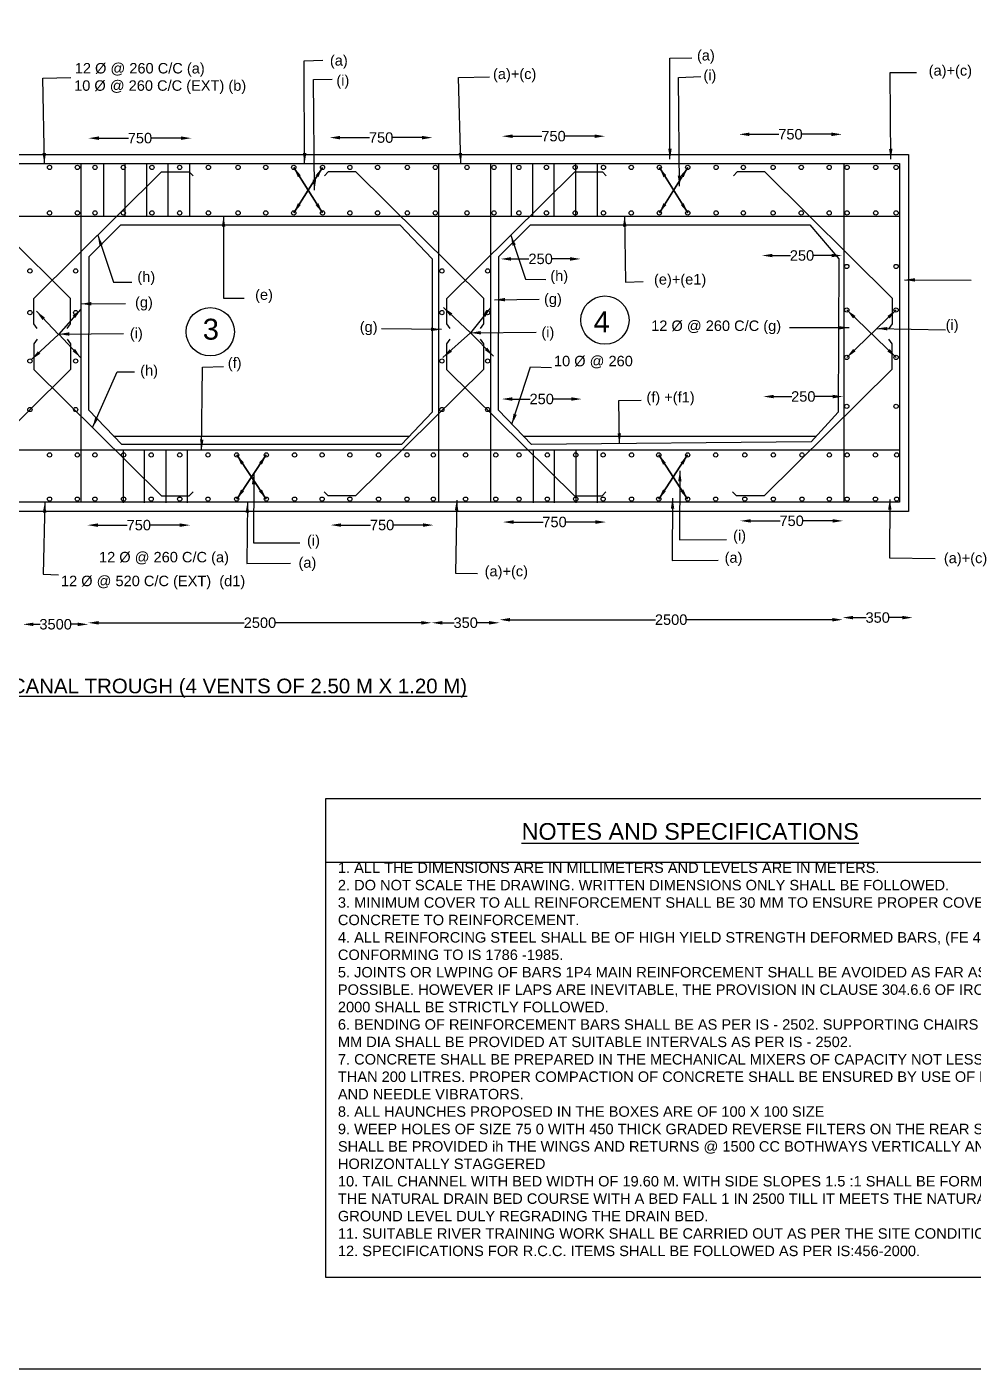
# Model space of a CAD drawing. Header units: millimetres. Extents: x -106495113 to -53241595, y 22140674 to 44292402.
# Drawn here: x -53246299 to -53244034, y 22141186 to 22144398 of the extents above; entities that cross this region are included whole.
import ezdxf

# ---------------------------------------------------------------- set-up
doc = ezdxf.new("R2010")
doc.units = ezdxf.units.MM
doc.header["$MEASUREMENT"] = 0
for name, color, linetype in [('DIMENSION', 7, 'Continuous'), ('DRAWING', 2, 'Continuous'), ('TEXT', 7, 'Continuous')]:
    doc.layers.add(name, color=color, linetype=linetype)
doc.styles.get("Standard").update_dxf_attribs({"font": 'arial.ttf', "height": 25})
doc.dimstyles.get("Standard").update_dxf_attribs({"dimtxt": 25, "dimasz": 25, "dimexe": 0.18, "dimexo": 0.0625, "dimgap": 0.09, "dimtad": 0, "dimdec": 0, "dimzin": 0, "dimdsep": 46, "dimtxsty": 'Standard', "dimcen": 0.09, "dimse1": 1, "dimse2": 1, "dimadec": 0, "dimazin": 0, "dimtfac": 1, "dimtdec": 0, "dimtofl": 0, "dimtmove": 0, "dimatfit": 3, "dimfxl": 1, "dimtolj": 1, "dimtzin": 0, "dimarcsym": 0})

# ---------------------------------------------------------------- blocks, each defined once
blk = doc.blocks.new('*D98')
at = {"layer": 'Defpoints', "color": 0}
for p in [(-53244539.2, 22143853.5), (-53244347.9, 22143852), (-53244347.9, 22143850.4)]:
    blk.add_point(p, dxfattribs=at)
at = {"layer": 'DIMENSION', "color": 0, "lineweight": -2}
for p, q in [((-53244514.2, 22143850.4), (-53244471.4, 22143850.4)), ((-53244372.9, 22143850.4), (-53244415.7, 22143850.4))]:
    blk.add_line(p, q, dxfattribs=at)
at = {"layer": 'DIMENSION', "color": 0}
for points in [[(-53244514.2, 22143854.6), (-53244514.2, 22143846.3), (-53244539.2, 22143850.4)], [(-53244372.9, 22143854.6), (-53244372.9, 22143846.3), (-53244347.9, 22143850.4)]]:
    blk.add_solid(points, dxfattribs=at)
at = {"layer": 'DIMENSION', "color": 0, "insert": (-53244443.6, 22143850.4), "char_height": 25, "attachment_point": 5}
blk.add_mtext('\\A1;250', dxfattribs=at)
blk = doc.blocks.new('*D99')
at = {"layer": 'Defpoints', "color": 0}
for p in [(-53244536.1, 22143516.1), (-53244344.8, 22143514.6), (-53244344.8, 22143513.1)]:
    blk.add_point(p, dxfattribs=at)
at = {"layer": 'DIMENSION', "color": 0, "lineweight": -2}
for p, q in [((-53244511.1, 22143513.1), (-53244468.3, 22143513.1)), ((-53244369.8, 22143513.1), (-53244412.6, 22143513.1))]:
    blk.add_line(p, q, dxfattribs=at)
at = {"layer": 'DIMENSION', "color": 0}
for points in [[(-53244511.1, 22143517.2), (-53244511.1, 22143508.9), (-53244536.1, 22143513.1)], [(-53244369.8, 22143517.2), (-53244369.8, 22143508.9), (-53244344.8, 22143513.1)]]:
    blk.add_solid(points, dxfattribs=at)
at = {"layer": 'DIMENSION', "color": 0, "insert": (-53244440.5, 22143513.1), "char_height": 25, "attachment_point": 5}
blk.add_mtext('\\A1;250', dxfattribs=at)
blk = doc.blocks.new('*D100')
at = {"layer": 'Defpoints', "color": 0}
for p in [(-53245162.3, 22143510.2), (-53244970.9, 22143508.7), (-53244970.9, 22143507.1)]:
    blk.add_point(p, dxfattribs=at)
at = {"layer": 'DIMENSION', "color": 0, "lineweight": -2}
for p, q in [((-53245137.3, 22143507.1), (-53245094.5, 22143507.1)), ((-53244995.9, 22143507.1), (-53245038.7, 22143507.1))]:
    blk.add_line(p, q, dxfattribs=at)
at = {"layer": 'DIMENSION', "color": 0}
for points in [[(-53245137.3, 22143511.3), (-53245137.3, 22143503), (-53245162.3, 22143507.1)], [(-53244995.9, 22143511.3), (-53244995.9, 22143503), (-53244970.9, 22143507.1)]]:
    blk.add_solid(points, dxfattribs=at)
at = {"layer": 'DIMENSION', "color": 0, "insert": (-53245066.6, 22143507.1), "char_height": 25, "attachment_point": 5}
blk.add_mtext('\\A1;250', dxfattribs=at)
blk = doc.blocks.new('*D101')
at = {"layer": 'Defpoints', "color": 0}
for p in [(-53245164.9, 22143845.4), (-53244973.5, 22143843.8), (-53244973.5, 22143842.3)]:
    blk.add_point(p, dxfattribs=at)
at = {"layer": 'DIMENSION', "color": 0, "lineweight": -2}
for p, q in [((-53245139.9, 22143842.3), (-53245097.1, 22143842.3)), ((-53244998.5, 22143842.3), (-53245041.3, 22143842.3))]:
    blk.add_line(p, q, dxfattribs=at)
at = {"layer": 'DIMENSION', "color": 0}
for points in [[(-53245139.9, 22143846.5), (-53245139.9, 22143838.1), (-53245164.9, 22143842.3)], [(-53244998.5, 22143846.5), (-53244998.5, 22143838.1), (-53244973.5, 22143842.3)]]:
    blk.add_solid(points, dxfattribs=at)
at = {"layer": 'DIMENSION', "color": 0, "insert": (-53245069.2, 22143842.3), "char_height": 25, "attachment_point": 5}
blk.add_mtext('\\A1;250', dxfattribs=at)
blk = doc.blocks.new('*D110')
at = {"layer": 'Defpoints', "color": 0}
for p in [(-53246151.3, 22144138.7), (-53245905.2, 22144131.2), (-53245905.2, 22144131.2)]:
    blk.add_point(p, dxfattribs=at)
at = {"layer": 'DIMENSION', "color": 0, "lineweight": -2}
for p, q in [((-53246126.3, 22144131.2), (-53246055.8, 22144131.2)), ((-53245930.2, 22144131.2), (-53246000.7, 22144131.2))]:
    blk.add_line(p, q, dxfattribs=at)
at = {"layer": 'DIMENSION', "color": 0}
for points in [[(-53246126.3, 22144135.4), (-53246126.3, 22144127), (-53246151.3, 22144131.2)], [(-53245930.2, 22144135.4), (-53245930.2, 22144127), (-53245905.2, 22144131.2)]]:
    blk.add_solid(points, dxfattribs=at)
at = {"layer": 'DIMENSION', "color": 0, "insert": (-53246028.2, 22144131.2), "char_height": 25, "attachment_point": 5}
blk.add_mtext('\\A1;750', dxfattribs=at)
blk = doc.blocks.new('*D111')
at = {"layer": 'Defpoints', "color": 0}
for p in [(-53245574.1, 22144140), (-53245328, 22144132.5), (-53245328, 22144132.5)]:
    blk.add_point(p, dxfattribs=at)
at = {"layer": 'DIMENSION', "color": 0, "lineweight": -2}
for p, q in [((-53245549.1, 22144132.5), (-53245478.6, 22144132.5)), ((-53245353, 22144132.5), (-53245423.4, 22144132.5))]:
    blk.add_line(p, q, dxfattribs=at)
at = {"layer": 'DIMENSION', "color": 0}
for points in [[(-53245549.1, 22144136.7), (-53245549.1, 22144128.3), (-53245574.1, 22144132.5)], [(-53245353, 22144136.7), (-53245353, 22144128.3), (-53245328, 22144132.5)]]:
    blk.add_solid(points, dxfattribs=at)
at = {"layer": 'DIMENSION', "color": 0, "insert": (-53245451, 22144132.5), "char_height": 25, "attachment_point": 5}
blk.add_mtext('\\A1;750', dxfattribs=at)
blk = doc.blocks.new('*D112')
at = {"layer": 'Defpoints', "color": 0}
for p in [(-53245161.4, 22144143.4), (-53244915.2, 22144135.9), (-53244915.2, 22144135.9)]:
    blk.add_point(p, dxfattribs=at)
at = {"layer": 'DIMENSION', "color": 0, "lineweight": -2}
for p, q in [((-53245136.4, 22144135.9), (-53245065.9, 22144135.9)), ((-53244940.2, 22144135.9), (-53245010.7, 22144135.9))]:
    blk.add_line(p, q, dxfattribs=at)
at = {"layer": 'DIMENSION', "color": 0}
for points in [[(-53245136.4, 22144140), (-53245136.4, 22144131.7), (-53245161.4, 22144135.9)], [(-53244940.2, 22144140), (-53244940.2, 22144131.7), (-53244915.2, 22144135.9)]]:
    blk.add_solid(points, dxfattribs=at)
at = {"layer": 'DIMENSION', "color": 0, "insert": (-53245038.3, 22144135.9), "char_height": 25, "attachment_point": 5}
blk.add_mtext('\\A1;750', dxfattribs=at)
blk = doc.blocks.new('*D113')
at = {"layer": 'Defpoints', "color": 0}
for p in [(-53244594.3, 22144147.9), (-53244348.2, 22144140.4), (-53244348.2, 22144140.4)]:
    blk.add_point(p, dxfattribs=at)
at = {"layer": 'DIMENSION', "color": 0, "lineweight": -2}
for p, q in [((-53244569.3, 22144140.4), (-53244498.8, 22144140.4)), ((-53244373.2, 22144140.4), (-53244443.7, 22144140.4))]:
    blk.add_line(p, q, dxfattribs=at)
at = {"layer": 'DIMENSION', "color": 0}
for points in [[(-53244569.3, 22144144.6), (-53244569.3, 22144136.2), (-53244594.3, 22144140.4)], [(-53244373.2, 22144144.6), (-53244373.2, 22144136.2), (-53244348.2, 22144140.4)]]:
    blk.add_solid(points, dxfattribs=at)
at = {"layer": 'DIMENSION', "color": 0, "insert": (-53244471.2, 22144140.4), "char_height": 25, "attachment_point": 5}
blk.add_mtext('\\A1;750', dxfattribs=at)
blk = doc.blocks.new('*D114')
at = {"layer": 'Defpoints', "color": 0}
for p in [(-53244591.5, 22143223.1), (-53244345.4, 22143215.6), (-53244345.4, 22143215.6)]:
    blk.add_point(p, dxfattribs=at)
at = {"layer": 'DIMENSION', "color": 0, "lineweight": -2}
for p, q in [((-53244566.5, 22143215.6), (-53244496, 22143215.6)), ((-53244370.4, 22143215.6), (-53244440.9, 22143215.6))]:
    blk.add_line(p, q, dxfattribs=at)
at = {"layer": 'DIMENSION', "color": 0}
for points in [[(-53244566.5, 22143219.7), (-53244566.5, 22143211.4), (-53244591.5, 22143215.6)], [(-53244370.4, 22143219.7), (-53244370.4, 22143211.4), (-53244345.4, 22143215.6)]]:
    blk.add_solid(points, dxfattribs=at)
at = {"layer": 'DIMENSION', "color": 0, "insert": (-53244468.4, 22143215.6), "char_height": 25, "attachment_point": 5}
blk.add_mtext('\\A1;750', dxfattribs=at)
blk = doc.blocks.new('*D115')
at = {"layer": 'Defpoints', "color": 0}
for p in [(-53245159, 22143220.3), (-53244912.9, 22143212.8), (-53244912.9, 22143212.8)]:
    blk.add_point(p, dxfattribs=at)
at = {"layer": 'DIMENSION', "color": 0, "lineweight": -2}
for p, q in [((-53245134, 22143212.8), (-53245063.5, 22143212.8)), ((-53244937.9, 22143212.8), (-53245008.4, 22143212.8))]:
    blk.add_line(p, q, dxfattribs=at)
at = {"layer": 'DIMENSION', "color": 0}
for points in [[(-53245134, 22143217), (-53245134, 22143208.6), (-53245159, 22143212.8)], [(-53244937.9, 22143217), (-53244937.9, 22143208.6), (-53244912.9, 22143212.8)]]:
    blk.add_solid(points, dxfattribs=at)
at = {"layer": 'DIMENSION', "color": 0, "insert": (-53245035.9, 22143212.8), "char_height": 25, "attachment_point": 5}
blk.add_mtext('\\A1;750', dxfattribs=at)
blk = doc.blocks.new('*D116')
at = {"layer": 'Defpoints', "color": 0}
for p in [(-53245571.7, 22143213.1), (-53245325.6, 22143205.6), (-53245325.6, 22143205.6)]:
    blk.add_point(p, dxfattribs=at)
at = {"layer": 'DIMENSION', "color": 0, "lineweight": -2}
for p, q in [((-53245546.7, 22143205.6), (-53245476.2, 22143205.6)), ((-53245350.6, 22143205.6), (-53245421.1, 22143205.6))]:
    blk.add_line(p, q, dxfattribs=at)
at = {"layer": 'DIMENSION', "color": 0}
for points in [[(-53245546.7, 22143209.7), (-53245546.7, 22143201.4), (-53245571.7, 22143205.6)], [(-53245350.6, 22143209.7), (-53245350.6, 22143201.4), (-53245325.6, 22143205.6)]]:
    blk.add_solid(points, dxfattribs=at)
at = {"layer": 'DIMENSION', "color": 0, "insert": (-53245448.6, 22143205.6), "char_height": 25, "attachment_point": 5}
blk.add_mtext('\\A1;750', dxfattribs=at)
blk = doc.blocks.new('*D117')
at = {"layer": 'Defpoints', "color": 0}
for p in [(-53246154, 22143213), (-53245907.8, 22143205.4), (-53245907.8, 22143205.4)]:
    blk.add_point(p, dxfattribs=at)
at = {"layer": 'DIMENSION', "color": 0, "lineweight": -2}
for p, q in [((-53246129, 22143205.4), (-53246058.5, 22143205.4)), ((-53245932.8, 22143205.4), (-53246003.3, 22143205.4))]:
    blk.add_line(p, q, dxfattribs=at)
at = {"layer": 'DIMENSION', "color": 0}
for points in [[(-53246129, 22143209.6), (-53246129, 22143201.3), (-53246154, 22143205.4)], [(-53245932.8, 22143209.6), (-53245932.8, 22143201.3), (-53245907.8, 22143205.4)]]:
    blk.add_solid(points, dxfattribs=at)
at = {"layer": 'DIMENSION', "color": 0, "insert": (-53246030.9, 22143205.4), "char_height": 25, "attachment_point": 5}
blk.add_mtext('\\A1;750', dxfattribs=at)
blk = doc.blocks.new('*D130')
at = {"layer": 'Defpoints', "color": 0}
for p in [(-53246308, 22142967.1), (-53246152.1, 22142968.1), (-53246152.1, 22142965.3)]:
    blk.add_point(p, dxfattribs=at)
at = {"layer": 'DIMENSION', "color": 0, "lineweight": -2}
for p, q in [((-53246283, 22142968.1), (-53246267.4, 22142968.1)), ((-53246177.1, 22142968.1), (-53246192.7, 22142968.1))]:
    blk.add_line(p, q, dxfattribs=at)
at = {"layer": 'DIMENSION', "color": 0}
for points in [[(-53246283, 22142972.2), (-53246283, 22142963.9), (-53246308, 22142968.1)], [(-53246177.1, 22142972.2), (-53246177.1, 22142963.9), (-53246152.1, 22142968.1)]]:
    blk.add_solid(points, dxfattribs=at)
at = {"layer": 'DIMENSION', "color": 0, "insert": (-53246230, 22142968.1), "char_height": 25, "attachment_point": 5}
blk.add_mtext('\\A1;3500', dxfattribs=at)
blk = doc.blocks.new('*D131')
at = {"layer": 'Defpoints', "color": 0}
for p in [(-53245329.8, 22142977.4), (-53245329.8, 22142971.8), (-53246152.1, 22142965.3)]:
    blk.add_point(p, dxfattribs=at)
at = {"layer": 'DIMENSION', "color": 0, "lineweight": -2}
for p, q in [((-53246127.1, 22142971.8), (-53245778.5, 22142971.8)), ((-53245354.8, 22142971.8), (-53245703.4, 22142971.8))]:
    blk.add_line(p, q, dxfattribs=at)
at = {"layer": 'DIMENSION', "color": 0}
for points in [[(-53246127.1, 22142975.9), (-53246127.1, 22142967.6), (-53246152.1, 22142971.8)], [(-53245354.8, 22142975.9), (-53245354.8, 22142967.6), (-53245329.8, 22142971.8)]]:
    blk.add_solid(points, dxfattribs=at)
at = {"layer": 'DIMENSION', "color": 0, "insert": (-53245741, 22142971.8), "char_height": 25, "attachment_point": 5}
blk.add_mtext('\\A1;2500', dxfattribs=at)
blk = doc.blocks.new('*D132')
at = {"layer": 'Defpoints', "color": 0}
for p in [(-53245329.8, 22142971.8), (-53245167.4, 22142971.8), (-53245167.4, 22142969.9)]:
    blk.add_point(p, dxfattribs=at)
at = {"layer": 'DIMENSION', "color": 0, "lineweight": -2}
for p, q in [((-53245304.8, 22142971.8), (-53245276.3, 22142971.8)), ((-53245192.4, 22142971.8), (-53245221, 22142971.8))]:
    blk.add_line(p, q, dxfattribs=at)
at = {"layer": 'DIMENSION', "color": 0}
for points in [[(-53245304.8, 22142975.9), (-53245304.8, 22142967.6), (-53245329.8, 22142971.8)], [(-53245192.4, 22142975.9), (-53245192.4, 22142967.6), (-53245167.4, 22142971.8)]]:
    blk.add_solid(points, dxfattribs=at)
at = {"layer": 'DIMENSION', "color": 0, "insert": (-53245248.6, 22142971.8), "char_height": 25, "attachment_point": 5}
blk.add_mtext('\\A1;350', dxfattribs=at)
blk = doc.blocks.new('*D133')
at = {"layer": 'Defpoints', "color": 0}
for p in [(-53244346.2, 22142983.8), (-53244346.2, 22142979.1), (-53245167.4, 22142969.9)]:
    blk.add_point(p, dxfattribs=at)
at = {"layer": 'DIMENSION', "color": 0, "lineweight": -2}
for p, q in [((-53245142.4, 22142979.1), (-53244794.4, 22142979.1)), ((-53244371.2, 22142979.1), (-53244719.2, 22142979.1))]:
    blk.add_line(p, q, dxfattribs=at)
at = {"layer": 'DIMENSION', "color": 0}
for points in [[(-53245142.4, 22142983.3), (-53245142.4, 22142974.9), (-53245167.4, 22142979.1)], [(-53244371.2, 22142983.3), (-53244371.2, 22142974.9), (-53244346.2, 22142979.1)]]:
    blk.add_solid(points, dxfattribs=at)
at = {"layer": 'DIMENSION', "color": 0, "insert": (-53244756.8, 22142979.1), "char_height": 25, "attachment_point": 5}
blk.add_mtext('\\A1;2500', dxfattribs=at)
blk = doc.blocks.new('*D134')
at = {"layer": 'Defpoints', "color": 0}
for p in [(-53244346.2, 22142979.1), (-53244178.6, 22142984.2), (-53244178.6, 22142983.9)]:
    blk.add_point(p, dxfattribs=at)
at = {"layer": 'DIMENSION', "color": 0, "lineweight": -2}
for p, q in [((-53244321.2, 22142984.2), (-53244290.1, 22142984.2)), ((-53244203.6, 22142984.2), (-53244234.8, 22142984.2))]:
    blk.add_line(p, q, dxfattribs=at)
at = {"layer": 'DIMENSION', "color": 0}
for points in [[(-53244321.2, 22142988.3), (-53244321.2, 22142980), (-53244346.2, 22142984.2)], [(-53244203.6, 22142988.3), (-53244203.6, 22142980), (-53244178.6, 22142984.2)]]:
    blk.add_solid(points, dxfattribs=at)
at = {"layer": 'DIMENSION', "color": 0, "insert": (-53244262.4, 22142984.2), "char_height": 25, "attachment_point": 5}
blk.add_mtext('\\A1;350', dxfattribs=at)

msp = doc.modelspace()

# ---------------------------------------------------------------- linework, layer by layer
at = {"layer": 'DIMENSION', "color": 0}
for points in [[(-53241597.7, 22141186.1), (-53248823.8, 22141186.1), (-53248823.8, 22146532.3), (-53241597.7, 22146532.3)], [(-53245583.4, 22142551.4), (-53243878.4, 22142551.4), (-53243878.4, 22141405.7), (-53245583.4, 22141405.7)]]:
    msp.add_lwpolyline(points, close=True, dxfattribs=at)
msp.add_lwpolyline([(-53243878.4, 22142398.4), (-53245583.4, 22142398.4)], dxfattribs=at)
for centre in [(-53244915.3, 22143695.9), (-53245859.9, 22143668.1)]:
    msp.add_circle(centre, 57.8, dxfattribs=at)
at = {"layer": 'DRAWING', "color": 0}
for points in [[(-53248287.3, 22144092.2), (-53244188.3, 22144092.2), (-53244188.3, 22143238.4), (-53248287.3, 22143238.4)], [(-53248265.7, 22144070.5), (-53244210, 22144070.5), (-53244210, 22143260.1), (-53248265.7, 22143260.1)]]:
    msp.add_lwpolyline(points, close=True, dxfattribs=at)
for points in [[(-53246169.7, 22144070.5), (-53246169.7, 22143260.1)], [(-53246114.3, 22143944.6), (-53246114.3, 22144070.5)], [(-53246063.8, 22143944.6), (-53246063.8, 22144070.5)], [(-53246012.1, 22143944.6), (-53246012.1, 22144070.5)], [(-53245960.9, 22143944.6), (-53245960.9, 22144070.5)], [(-53245909, 22143944.6), (-53245909, 22144070.5)], [(-53245313.4, 22144070.5), (-53245313.4, 22143260.1)], [(-53245189.1, 22144070.5), (-53245189.1, 22143260.1)], [(-53245138.7, 22143944.6), (-53245138.7, 22144070.5)], [(-53245088.2, 22143944.6), (-53245088.2, 22144070.5)], [(-53245036.5, 22143944.6), (-53245036.5, 22144070.5)], [(-53244985.2, 22143944.6), (-53244985.2, 22144070.5)], [(-53244933.3, 22143944.6), (-53244933.3, 22144070.5)], [(-53244343.3, 22144070.5), (-53244343.3, 22143260.1)], [(-53246202.1, 22143675.6), (-53246194.3, 22143686.9), (-53246194.3, 22143747.7), (-53246500, 22144050.4), (-53246566.1, 22144050.4), (-53246575.2, 22144040.8)], [(-53246274.3, 22143675.6), (-53246282.1, 22143686.9), (-53246282.1, 22143747.7), (-53245976.4, 22144050.4), (-53245910.2, 22144050.4), (-53245901.2, 22144040.8)], [(-53245213.3, 22143675.6), (-53245205.5, 22143686.9), (-53245205.5, 22143747.7), (-53245511.2, 22144050.4), (-53245577.4, 22144050.4), (-53245586.4, 22144040.8)], [(-53245285.5, 22143675.6), (-53245293.3, 22143686.9), (-53245293.3, 22143747.7), (-53244987.6, 22144050.4), (-53244921.4, 22144050.4), (-53244912.4, 22144040.8)], [(-53244234.8, 22143675.6), (-53244227, 22143686.9), (-53244227, 22143747.7), (-53244532.8, 22144050.4), (-53244598.9, 22144050.4), (-53244607.9, 22144040.8)], [(-53248265.7, 22143944.6), (-53244210, 22143944.6)], [(-53246150, 22143847.9), (-53246073.8, 22143924.1), (-53245405.8, 22143924.1), (-53245329, 22143842.9), (-53245329, 22143475.4), (-53245402.5, 22143398.2), (-53246071.8, 22143398.2), (-53246150.7, 22143480.1), (-53246150, 22143847.9)], [(-53245169.3, 22143847.9), (-53245093.1, 22143924.1), (-53244425.2, 22143924.1), (-53244355.4, 22143842.9), (-53244357.3, 22143475.4), (-53244421.8, 22143405.1), (-53245091.2, 22143398.2), (-53245170, 22143480.1), (-53245169.3, 22143847.9)], [(-53246202.1, 22143650.2), (-53246194.3, 22143638.8), (-53246194.3, 22143578.1), (-53246500, 22143275.3), (-53246566.1, 22143275.3), (-53246575.2, 22143284.9)], [(-53246274.3, 22143650.2), (-53246282.1, 22143638.8), (-53246282.1, 22143578.1), (-53245976.4, 22143275.3), (-53245910.2, 22143275.3), (-53245901.2, 22143284.9)], [(-53245214, 22143650.2), (-53245206.2, 22143638.8), (-53245206.2, 22143578.1), (-53245512, 22143275.3), (-53245578.1, 22143275.3), (-53245587.1, 22143284.9)], [(-53245286.3, 22143650.2), (-53245294.1, 22143638.8), (-53245294.1, 22143578.1), (-53244988.3, 22143275.3), (-53244922.2, 22143275.3), (-53244913.2, 22143284.9)], [(-53244236.5, 22143650.2), (-53244228.7, 22143638.8), (-53244228.7, 22143578.1), (-53244534.4, 22143275.3), (-53244600.5, 22143275.3), (-53244609.6, 22143284.9)], [(-53246091.4, 22143418.5), (-53245383.1, 22143418.5)], [(-53245110.8, 22143418.5), (-53244409.5, 22143418.5)], [(-53248265.7, 22143385.3), (-53244210, 22143385.3)], [(-53246067.7, 22143258.7), (-53246067.7, 22143384.7)], [(-53246017.2, 22143258.7), (-53246017.2, 22143384.7)], [(-53245965.5, 22143258.7), (-53245965.5, 22143384.7)], [(-53245914.2, 22143258.7), (-53245914.2, 22143384.7)], [(-53245086.1, 22143258.7), (-53245086.1, 22143384.7)], [(-53245035.6, 22143258.7), (-53245035.6, 22143384.7)], [(-53244983.9, 22143258.7), (-53244983.9, 22143384.7)], [(-53244932.7, 22143258.7), (-53244932.7, 22143384.7)]]:
    msp.add_lwpolyline(points, dxfattribs=at)
for centre in [(-53246244.6, 22144061.2), (-53246177.8, 22144061.2), (-53246135.7, 22144061.2), (-53246067.9, 22144061.2), (-53245999.5, 22144061.2), (-53245933.2, 22144061.2), (-53245864.3, 22144061.2), (-53245793.3, 22144061.2), (-53245727.1, 22144061.2), (-53245660, 22144061.2), (-53245591.2, 22144061.2), (-53245525.8, 22144061.2), (-53245459.5, 22144061.2), (-53245388.3, 22144061.2), (-53245321.2, 22144061.2), (-53245245.5, 22144061.2), (-53245180.8, 22144061.2), (-53245121.3, 22144061.2), (-53245055.4, 22144061.2), (-53244986.5, 22144061.2), (-53244918.8, 22144061.2), (-53244852.3, 22144061.2), (-53244785, 22144061.2), (-53244717, 22144061.2), (-53244649.1, 22144061.2), (-53244583.9, 22144061.2), (-53244512.7, 22144061.2), (-53244445.4, 22144061.2), (-53244378.5, 22144061.2), (-53244335.6, 22144061.2), (-53244267.1, 22144061.2), (-53244218.4, 22144061.2), (-53246244.6, 22143952.4), (-53246177.8, 22143952.4), (-53246135.7, 22143952.4), (-53246067.9, 22143952.4), (-53245999.5, 22143952.4), (-53245933.2, 22143952.4), (-53245864.3, 22143952.4), (-53245793.3, 22143952.4), (-53245727.1, 22143952.4), (-53245660, 22143952.4), (-53245591.2, 22143952.4), (-53245525.8, 22143952.4), (-53245459.5, 22143952.4), (-53245388.3, 22143952.4), (-53245321.2, 22143952.4), (-53245245.5, 22143952.4), (-53245180.8, 22143952.4), (-53245121.3, 22143952.4), (-53245055.4, 22143952.4), (-53244986.5, 22143952.4), (-53244918.8, 22143952.4), (-53244852.3, 22143952.4), (-53244785, 22143952.4), (-53244717, 22143952.4), (-53244649.1, 22143952.4), (-53244583.9, 22143952.4), (-53244512.7, 22143952.4), (-53244445.4, 22143952.4), (-53244378.5, 22143952.4), (-53244335.6, 22143952.4), (-53244267.1, 22143952.4), (-53244218.4, 22143952.4), (-53246291.6, 22143813.6), (-53246182.1, 22143813.6), (-53245305.6, 22143813.6), (-53245196, 22143813.6), (-53244336.4, 22143824.2), (-53244218.4, 22143824.2), (-53246291.6, 22143713.9), (-53246182.1, 22143713.9), (-53245305.6, 22143713.9), (-53245196, 22143713.9), (-53244336.4, 22143720.2), (-53244218.4, 22143720.2), (-53246291.6, 22143598), (-53246182.1, 22143598), (-53245305.6, 22143598), (-53245196, 22143598), (-53244336.4, 22143606.6), (-53244218.4, 22143606.6), (-53246291.6, 22143482), (-53246182.1, 22143482), (-53245305.6, 22143482), (-53245196, 22143482), (-53244336.4, 22143489.6), (-53244218.4, 22143489.6), (-53246244.6, 22143373.4), (-53246178, 22143373.4), (-53246136, 22143373.4), (-53246067.3, 22143373.4), (-53246001.3, 22143373.4), (-53245932.9, 22143373.4), (-53245865.3, 22143373.4), (-53245796.6, 22143373.4), (-53245725.8, 22143373.4), (-53245658.1, 22143373.4), (-53245592.1, 22143373.4), (-53245525.8, 22143373.4), (-53245457.1, 22143373.4), (-53245389, 22143373.4), (-53245326.1, 22143373.4), (-53245248.8, 22143373.4), (-53245176.5, 22143373.4), (-53245120.9, 22143373.4), (-53245053.2, 22143373.4), (-53244985.1, 22143373.4), (-53244919.5, 22143373.4), (-53244851.6, 22143373.4), (-53244786.5, 22143373.4), (-53244717.3, 22143373.4), (-53244650.2, 22143373.4), (-53244580.5, 22143373.4), (-53244512.3, 22143373.4), (-53244443.6, 22143373.4), (-53244378.1, 22143373.4), (-53244335.5, 22143373.4), (-53244267.8, 22143373.4), (-53244217, 22143373.4), (-53246244.6, 22143267.6), (-53246178, 22143267.6), (-53246136, 22143267.6), (-53246067.3, 22143267.6), (-53246001.3, 22143267.6), (-53245932.9, 22143267.6), (-53245865.3, 22143267.6), (-53245796.6, 22143267.6), (-53245725.8, 22143267.6), (-53245658.1, 22143267.6), (-53245592.1, 22143267.6), (-53245525.8, 22143267.6), (-53245457.1, 22143267.6), (-53245389, 22143267.6), (-53245326.1, 22143267.6), (-53245248.8, 22143267.6), (-53245176.5, 22143267.6), (-53245120.9, 22143267.6), (-53245053.2, 22143267.6), (-53244985.1, 22143267.6), (-53244919.5, 22143267.6), (-53244851.6, 22143267.6), (-53244786.5, 22143267.6), (-53244717.3, 22143267.6), (-53244650.2, 22143267.6), (-53244580.5, 22143267.6), (-53244512.3, 22143267.6), (-53244443.6, 22143267.6), (-53244378.1, 22143267.6), (-53244335.5, 22143267.6), (-53244267.8, 22143267.6), (-53244217, 22143267.6)]:
    msp.add_circle(centre, 5.07, dxfattribs=at)

# ---------------------------------------------------------------- texts
at = {"layer": 'DIMENSION', "color": 0}
msp.add_text('%%UNOTES AND SPECIFICATIONS', height=40, dxfattribs=at).set_placement((-53245114.7, 22142452.6))
at = {"layer": 'DIMENSION', "color": 0, "insert": (-53245554.4, 22142398.4), "char_height": 25, "width": 1637.926, "attachment_point": 1}
msp.add_mtext('1. ALL THE DIMENSIONS ARE IN MILLIMETERS AND LEVELS ARE IN METERS. \\P2. DO NOT SCALE THE DRAWING. WRITTEN DIMENSIONS ONLY SHALL BE FOLLOWED. \\P3. MINIMUM COVER TO ALL REINFORCEMENT SHALL BE 30 MM TO ENSURE PROPER COVER OF CONCRETE TO REINFORCEMENT.\\P4. ALL REINFORCING STEEL SHALL BE OF HIGH YIELD STRENGTH DEFORMED BARS, (FE 415) CONFORMING TO IS 1786 -1985. \\P5. JOINTS OR LWPING OF BARS 1P4 MAIN REINFORCEMENT SHALL BE AVOIDED AS FAR AS POSSIBLE. HOWEVER IF LAPS ARE INEVITABLE, THE PROVISION IN CLAUSE 304.6.6 OF IRC 21 - 2000 SHALL BE STRICTLY FOLLOWED. \\P6. BENDING OF REINFORCEMENT BARS SHALL BE AS PER IS - 2502. SUPPORTING CHAIRS OF 12 MM DIA SHALL BE PROVIDED AT SUITABLE INTERVALS AS PER IS - 2502. \\P7. CONCRETE SHALL BE PREPARED IN THE MECHANICAL MIXERS OF CAPACITY NOT LESS THAN 200 LITRES. PROPER COMPACTION OF CONCRETE SHALL BE ENSURED BY USE OF FORM AND NEEDLE VIBRATORS. \\P8. ALL HAUNCHES PROPOSED IN THE BOXES ARE OF 100 X 100 SIZE \\P9. WEEP HOLES OF SIZE 75 0 WITH 450 THICK GRADED REVERSE FILTERS ON THE REAR SIDE SHALL BE PROVIDED ih THE WINGS AND RETURNS @ 1500 CC BOTHWAYS VERTICALLY AND HORIZONTALLY STAGGERED \\P10. TAIL CHANNEL WITH BED WIDTH OF 19.60 M. WITH SIDE SLOPES 1.5 :1 SHALL BE FORMED IN THE NATURAL DRAIN BED COURSE WITH A BED FALL 1 IN 2500 TILL IT MEETS THE NATURAL GROUND LEVEL DULY REGRADING THE DRAIN BED. \\P11. SUITABLE RIVER TRAINING WORK SHALL BE CARRIED OUT AS PER THE SITE CONDITIONS. \\P12. SPECIFICATIONS FOR R.C.C. ITEMS SHALL BE FOLLOWED AS PER IS:456-2000. ', dxfattribs=at)
at = {"layer": 'TEXT', "color": 0}
for s, height, p in [('(a)', 25, (-53245573.5, 22144304.8)), ('(a)', 25, (-53244695, 22144317.1)), ('12 Ø @ 260 C/C (a)', 25, (-53246184.2, 22144286)), ('(a)+(c)', 25, (-53245183.2, 22144272.6)), ('(i)', 25, (-53244679.6, 22144269.5)), ('(a)+(c)', 25, (-53244140.4, 22144280.8)), ('10 Ø @ 260 C/C (EXT) (b)', 25, (-53246185.8, 22144244.6)), ('(i)', 25, (-53245558.1, 22144257.2)), ('(h)', 25, (-53246034.4, 22143787.2)), ('(h)', 25, (-53245046, 22143789.6)), ('(e)+(e1)', 25, (-53244797.9, 22143781.1)), ('(g)', 25, (-53246040, 22143726.4)), ('(e)', 25, (-53245752.6, 22143744.4)), ('(g)', 25, (-53245061.1, 22143734.5)), ('4', 50, (-53244942.5, 22143666.8)), ('(i)', 25, (-53246052.4, 22143652.1)), ('3', 50, (-53245877.9, 22143649.2)), ('(g)', 25, (-53245502.1, 22143667.5)), ('(i)', 25, (-53245067.4, 22143654.4)), ('12 Ø @ 260 C/C (g)', 25, (-53244804.6, 22143670)), ('(i)', 25, (-53244099.8, 22143672.3)), ('(h)', 25, (-53246027.6, 22143563.2)), ('(f)', 25, (-53245818, 22143581.2)), ('10 Ø @ 260', 25, (-53245037.3, 22143585.5)), ('(f) +(f1)', 25, (-53244816, 22143499.2)), ('(i)', 25, (-53245628.4, 22143156.6)), ('(i)', 25, (-53244608.5, 22143168.4)), ('12 Ø @ 260 C/C (a)', 25, (-53246126.2, 22143116.4)), ('(a)', 25, (-53244628.8, 22143115.4)), ('(a)+(c)', 25, (-53244104, 22143114.4)), ('(a)', 25, (-53245648.7, 22143103.5)), ('(a)+(c)', 25, (-53245203.2, 22143082.9)), ('12 Ø @ 520 C/C (EXT)  (d1)', 25, (-53246217.3, 22143059.4)), ('%%UR.C.C DETAILS OF BOX UNDER  CANAL TROUGH (4 VENTS OF 2.50 M X 1.20 M)', 35, (-53247100.6, 22142803.1))]:
    msp.add_text(s, height=height, dxfattribs=at).set_placement(p)

# ---------------------------------------------------------------- dimensions: what is measured, and where the dimension line sits
at = {"layer": 'DIMENSION', "color": 0}
for base, p1, p2, text, picture, middle in [((-53245905.2, 22144131.2), (-53246151.3, 22144138.7), (-53245905.2, 22144131.2), '750', '*D110', (-53246028.2, 22144131.2)), ((-53245328, 22144132.5), (-53245574.1, 22144140), (-53245328, 22144132.5), '750', '*D111', (-53245451, 22144132.5)), ((-53244915.2, 22144135.9), (-53245161.4, 22144143.4), (-53244915.2, 22144135.9), '750', '*D112', (-53245038.3, 22144135.9)), ((-53244348.2, 22144140.4), (-53244594.3, 22144147.9), (-53244348.2, 22144140.4), '750', '*D113', (-53244471.2, 22144140.4)), ((-53244973.5, 22143842.3), (-53245164.9, 22143845.4), (-53244973.5, 22143843.8), '250', '*D101', (-53245069.2, 22143842.3)), ((-53244347.9, 22143850.4), (-53244539.2, 22143853.5), (-53244347.9, 22143852), '250', '*D98', (-53244443.6, 22143850.4)), ((-53244970.9, 22143507.1), (-53245162.3, 22143510.2), (-53244970.9, 22143508.7), '250', '*D100', (-53245066.6, 22143507.1)), ((-53244344.8, 22143513.1), (-53244536.1, 22143516.1), (-53244344.8, 22143514.6), '250', '*D99', (-53244440.5, 22143513.1)), ((-53244912.9, 22143212.8), (-53245159, 22143220.3), (-53244912.9, 22143212.8), '750', '*D115', (-53245035.9, 22143212.8)), ((-53244345.4, 22143215.6), (-53244591.5, 22143223.1), (-53244345.4, 22143215.6), '750', '*D114', (-53244468.4, 22143215.6)), ((-53245907.8, 22143205.4), (-53246154, 22143213), (-53245907.8, 22143205.4), '750', '*D117', (-53246030.9, 22143205.4)), ((-53245325.6, 22143205.6), (-53245571.7, 22143213.1), (-53245325.6, 22143205.6), '750', '*D116', (-53245448.6, 22143205.6)), ((-53246152.1, 22142968.1), (-53246308, 22142967.1), (-53246152.1, 22142965.3), '3500', '*D130', (-53246230, 22142968.1)), ((-53245329.8, 22142971.8), (-53246152.1, 22142965.3), (-53245329.8, 22142977.4), '2500', '*D131', (-53245741, 22142971.8)), ((-53245167.4, 22142971.8), (-53245329.8, 22142971.8), (-53245167.4, 22142969.9), '350', '*D132', (-53245248.6, 22142971.8)), ((-53244346.2, 22142979.1), (-53245167.4, 22142969.9), (-53244346.2, 22142983.8), '2500', '*D133', (-53244756.8, 22142979.1)), ((-53244178.6, 22142984.2), (-53244346.2, 22142979.1), (-53244178.6, 22142983.9), '350', '*D134', (-53244262.4, 22142984.2))]:
    dim = msp.add_linear_dim(base=base, p1=p1, p2=p2, text=text, dimstyle='Standard', dxfattribs=at)
    dim.commit()
    dim.dimension.update_dxf_attribs({"geometry": picture, "text_midpoint": middle})

# ---------------------------------------------------------------- leaders
for points in [[(-53244759.6, 22144081.1), (-53244759.6, 22144322.9), (-53244707, 22144323.7)], [(-53245634, 22144070.5), (-53245635.5, 22144316.6), (-53245590.6, 22144318.1)], [(-53244231, 22144080.7), (-53244232.9, 22144288.7), (-53244169.6, 22144288)], [(-53246256.9, 22144070.5), (-53246260.7, 22144275.1), (-53246193.4, 22144276.5)], [(-53245610.4, 22144006.8), (-53245613.2, 22144271.6), (-53245568.4, 22144272.5)], [(-53245260.5, 22144070.5), (-53245265.4, 22144276.2), (-53245191.4, 22144278)], [(-53244736.6, 22144016.3), (-53244739.2, 22144276.1), (-53244685.7, 22144279.1)], [(-53245828.1, 22143944.6), (-53245828.2, 22143748.4), (-53245778.5, 22143748.4)], [(-53244868.4, 22143944.6), (-53244865.8, 22143787), (-53244823.5, 22143788)], [(-53246129.2, 22143899), (-53246091.3, 22143787), (-53246047.4, 22143787)], [(-53245140.5, 22143899), (-53245105.4, 22143793.5), (-53245056.6, 22143792.9)], [(-53244198.3, 22143792.3), (-53244038.6, 22143791.4)], [(-53245179.5, 22143744.4), (-53245072.5, 22143746.3)], [(-53246275.9, 22143717), (-53246222.8, 22143661.9)], [(-53246169.7, 22143722.4), (-53246222.8, 22143661.9)], [(-53246169.7, 22143734.9), (-53246062.7, 22143735.6)], [(-53245301.5, 22143726), (-53245237.3, 22143665.5)], [(-53245189.1, 22143725.2), (-53245237.3, 22143665.5)], [(-53245306.4, 22143673.5), (-53245449.9, 22143675.3)], [(-53244330.9, 22143677.6), (-53244473.6, 22143677.6)], [(-53244264.3, 22143675.9), (-53244099.8, 22143672.3)], [(-53246287.9, 22143601.4), (-53246222.8, 22143661.9)], [(-53246222.2, 22143662.5), (-53246067.3, 22143663.5)], [(-53246169.7, 22143606), (-53246222.2, 22143662.5)], [(-53245302.9, 22143606.4), (-53245237.3, 22143665.5)], [(-53245237.3, 22143665.5), (-53245080, 22143666.9)], [(-53245182.3, 22143609.4), (-53245237.3, 22143665.5)], [(-53245880.5, 22143385.3), (-53245878.7, 22143583.4), (-53245828.1, 22143584.6)], [(-53245138, 22143446.8), (-53245093.1, 22143583.8), (-53245043.4, 22143582.8)], [(-53246141.6, 22143439), (-53246082.8, 22143572.1), (-53246041.5, 22143572.1)], [(-53244880.7, 22143400.4), (-53244881.7, 22143504), (-53244828.8, 22143504.5)], [(-53245756, 22143328.2), (-53245756.7, 22143162.7), (-53245645.5, 22143162.7)], [(-53244735.8, 22143335.1), (-53244736.8, 22143170.1), (-53244624.3, 22143170.8)], [(-53245269.9, 22143265.4), (-53245273.3, 22143090.9), (-53245219.9, 22143090.1)], [(-53244753.3, 22143269.7), (-53244754, 22143121), (-53244644.2, 22143122)], [(-53244233.4, 22143267.1), (-53244233.8, 22143127), (-53244124.8, 22143125.7)], [(-53246256, 22143260.1), (-53246259.9, 22143088.2), (-53246223.3, 22143086.8)], [(-53245770.9, 22143260.1), (-53245772.7, 22143114), (-53245667.5, 22143114.6)]]:
    msp.add_leader(points, dimstyle='Standard', override={"dimgap": 0.09, "dimtad": 0}, dxfattribs=at)
at = {"layer": 'DRAWING', "color": 0}
for points in [[(-53245591.2, 22144061.2), (-53245660, 22143952.4)], [(-53245660, 22144061.2), (-53245591.2, 22143952.4)], [(-53245591.2, 22143952.4), (-53245660, 22144061.2)], [(-53245660, 22143952.4), (-53245591.2, 22144061.2)], [(-53244717, 22144061.2), (-53244785, 22143952.4)], [(-53244785, 22144061.2), (-53244717, 22143952.4)], [(-53244717, 22143952.4), (-53244785, 22144061.2)], [(-53244785, 22143952.4), (-53244717, 22144061.2)], [(-53244218.4, 22143720.2), (-53244336.4, 22143606.6)], [(-53244336.4, 22143720.2), (-53244218.4, 22143606.6)], [(-53244218.4, 22143606.6), (-53244336.4, 22143720.2)], [(-53244336.4, 22143606.6), (-53244218.4, 22143720.2)], [(-53245725.8, 22143373.4), (-53245796.6, 22143267.6)], [(-53245796.6, 22143373.4), (-53245725.8, 22143267.6)], [(-53245725.8, 22143267.6), (-53245796.6, 22143373.4)], [(-53245796.6, 22143267.6), (-53245725.8, 22143373.4)], [(-53244717.3, 22143373.4), (-53244786.5, 22143267.6)], [(-53244786.5, 22143373.4), (-53244717.3, 22143267.6)], [(-53244717.3, 22143267.6), (-53244786.5, 22143373.4)], [(-53244786.5, 22143267.6), (-53244717.3, 22143373.4)]]:
    msp.add_leader(points, dimstyle='Standard', override={"dimasz": 25, "dimgap": 0.09, "dimtad": 0}, dxfattribs=at)

doc.saveas('drawing.dxf')
